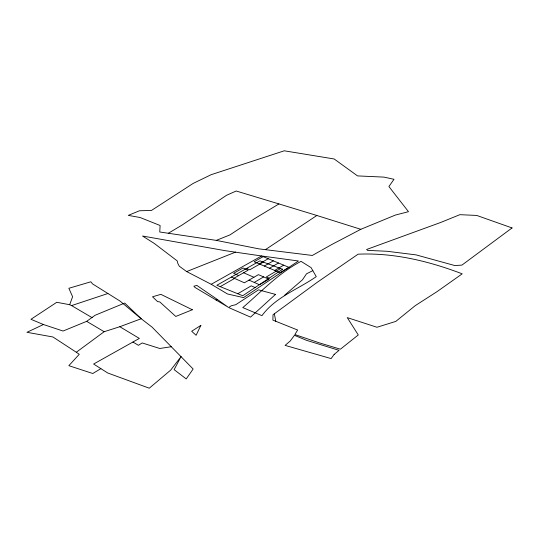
<?xml version="1.0" encoding="UTF-8"?>
<svg xmlns="http://www.w3.org/2000/svg" width="539" height="539" viewBox="0 0 539 539"><rect width="100%" height="100%" fill="white"/><g stroke="black" fill="none" stroke-linecap="round" stroke-linejoin="round"><path stroke-width="0.81" d="M43.43 324.518L30.959 319.304L56.757 302.291L69.686 304.717L72.603 296.719L68.864 288.284L90.869 281.782L92.479 283.844L119.981 301.031L141.198 318.738L152.072 327.126L193.144 369.026L186.204 378.917L174.131 369.639L181.124 356.535L170.708 370.091L149.276 388.201L107.712 372.988L93.611 364.034L139.352 338.425L119.82 326.722L104.148 331.714L76.309 352.25L52.923 336.976L26.95 332.307L43.43 324.518L63.056 331.034L86.664 321.345L95.093 315.275L124.718 303.039L141.198 318.738L119.82 326.722M284.504 295.332L302.554 279.707L306.516 273.799L312.822 270.645L316.258 276.642C297.952 289.403 275.57 297.016 261.947 315.672L242.786 307.587C261.597 291.464 278.831 272.929 301.045 261.354L311.104 267.647L312.822 270.645M274.371 313.765L317.127 282.382L358.105 254.172L359.23 254.138C394.595 252.798 429.361 261.307 462.206 273.832L436.967 291.687L415.185 305.687L395.828 321.392L376.977 327.261L347.264 317.606L358.267 334.962L340.412 349.198L319.189 342.824L294.88 334.557L297.629 330.03L272.882 320.119L273.03 314.742L274.371 313.765L275.779 321.278M265.532 249.57L316.865 215.485L360.807 229.304L395.37 215.068L408.488 211.679L388.895 186.534L394.009 179.298L383.99 177.115L357.539 175.903L334.153 158.971L284.262 150.799L211.227 174.663L193.13 183.435L151.459 210.459L139.48 210.756L128.282 215.384L140.153 217.527L160.11 225.504L159.753 231.992L216.274 240.381L258.686 248.829L312.344 255.452L331.883 244.47L360.807 229.304M316.865 215.485L278.939 203.924L254.772 218.551L229.924 234.916L216.274 240.381M100.874 368.649L92.782 373.507L68.844 365.678L79.26 354.312L76.309 352.25M168.323 233.266L181.886 225.187L226.542 195.286L236.203 191.008L278.939 203.924M237.793 293.742L251.235 285.838L255.068 287.543M280.657 268.543L266.347 276.958L269.177 278.178M254.24 282.423L263.652 276.911M274.695 270.437L283.703 265.154M269.487 268.233L278.508 262.998M264.326 266.05L273.354 260.856M220.202 286.647L234.606 278.434M263.281 262.095L249.759 269.796L246.586 268.429M234.067 278.198L248.129 270.194L243.042 267.991L233.596 273.32L238.689 275.564M259.212 263.881L268.247 258.733M211.221 284.289L261.59 255.971L298.444 260.997L243.534 297.602L227.525 293.991L211.221 284.289L186.642 271.568L179.312 266.219L177.863 263.517L177.21 260.883L154.215 243.385L142.532 236.021L225.443 250.723L261.59 255.971M216.065 300.034L217.392 299.495L228.004 307.089L194.997 287.442L193.892 286.222L196.836 285.414L217.392 299.495M186.642 271.568L235.617 252.097M69.686 304.717L71.572 305.593L107.908 293.512M171.301 346.725L159.773 348.484L142.188 342.939L138.442 345.31L132.917 342.036M243.601 272.768L253.909 277.275M249.005 280.118L259.515 284.754L268.914 279.189L258.43 274.647L244.396 282.793L231.42 277.019M71.572 305.593L92.122 317.673M86.664 321.345L104.148 331.714M200.858 325.374L196.102 335.278L191.682 331.263L200.858 325.374M334.16 354.386L331.135 358.597L285.104 345.384L290.373 340.857L294.422 335.312L306.536 340.325L339.044 350.337L334.16 354.386M275.503 294.395L250.541 317.121L228.63 307.54L231.258 305.788L235.779 304.683L258.525 289.854L275.503 294.395M512.05 227.936L461.943 265.1L454.808 265.552L416.101 254.893L387.238 251.289L367.524 250.372L366.601 249.49L440.686 222.466L459.868 214.677L476.732 215.438L512.05 227.936M282.604 269.264L242.732 295.736L216.826 285.286L259.953 260.856L282.604 269.264M288.944 267.331L279.95 272.66L254.138 261.738L263.187 256.631L288.944 267.331M192.349 309.75L175.775 316.447L159.813 301.934L157.563 301.604L152.524 296.794L160.851 294.348L192.349 309.75"/></g></svg>
